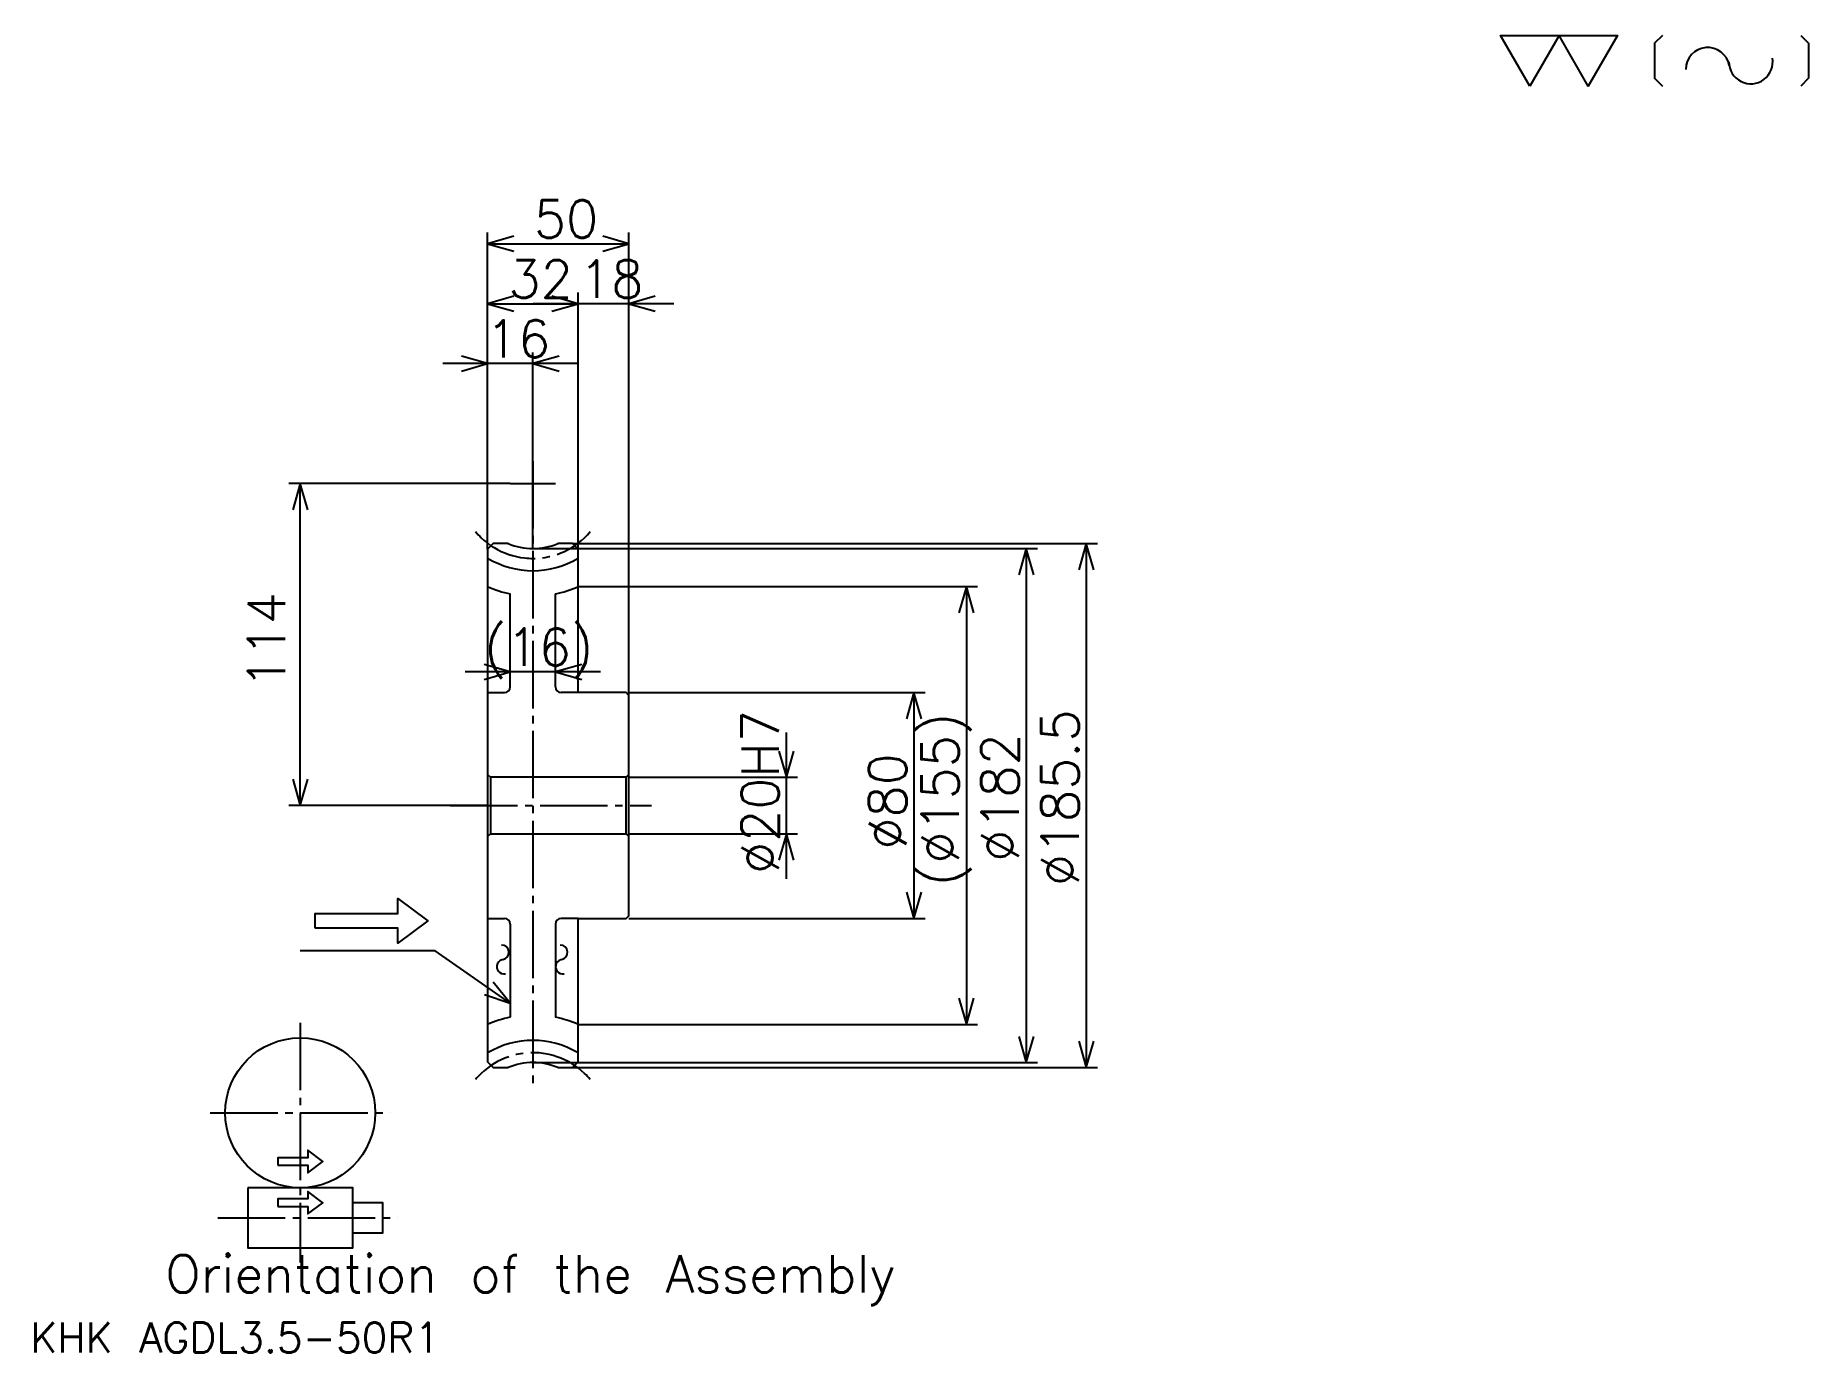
# Model space of a CAD drawing. Extents: x 28 to 656, y 29 to 495.
import ezdxf

# ---------------------------------------------------------------- set-up
doc = ezdxf.new("R2010")
doc.units = 0
doc.linetypes.add('DASHDOT', pattern=[31.836734, 23.877551, -2.653061, 2.653061, -2.653061])
doc.layers.get('0').update_dxf_attribs({"linetype": 'CONTINUOUS'})
doc.layers.add('DASHDOT', color=6, linetype='DASHDOT')
doc.styles.add('KANJI', font='TXT', dxfattribs={"bigfont": 'BIGFONT'})

msp = doc.modelspace()

# ---------------------------------------------------------------- linework, layer by layer
at = {"color": 5}
for p, q in [((188.367355, 315.594391), (188.367355, 425.721954)), ((188.367355, 421.742371), (238.367355, 421.742371)), ((238.367355, 315.594391), (238.367355, 425.721954)), ((220.367355, 315.594391), (220.367355, 404.497437)), ((188.367355, 400.517853), (220.367355, 400.517853)), ((254.285721, 400.517853), (204.44899, 400.517853)), ((188.367355, 315.594391), (188.367355, 383.272949)), ((204.367355, 336.844391), (204.367355, 383.272949)), ((220.285721, 379.293365), (172.44899, 379.293365)), ((196.326538, 336.844391), (118.061234, 336.844391)), ((122.040825, 222.844391), (122.040825, 336.844391)), ((204.367355, 313.844391), (204.367355, 336.844391)), ((188.367355, 313.594391), (188.367355, 315.594391)), ((204.367355, 313.844391), (238.367355, 313.844391)), ((218.367355, 315.594391), (238.367355, 315.594391)), ((220.367355, 313.594391), (220.367355, 315.594391)), ((238.367355, 315.594391), (404.183685, 315.594391)), ((238.367355, 261.844391), (238.367355, 315.594391)), ((238.367355, 313.844391), (382.959198, 313.844391)), ((378.979614, 313.844391), (378.979614, 131.844391)), ((400.204102, 315.594391), (400.204102, 130.094391)), ((220.367355, 300.344391), (238.367355, 300.344391)), ((238.367355, 300.344391), (361.734711, 300.344391)), ((357.755127, 300.344391), (357.755127, 145.344391)), ((228.285721, 270.150513), (180.44899, 270.150513)), ((238.367355, 262.844391), (343.163269, 262.844391)), ((339.183685, 262.844391), (339.183685, 182.844391)), ((294.081635, 196.926025), (294.081635, 248.762756)), ((238.367355, 232.844391), (298.061218, 232.844391)), ((188.367355, 222.844391), (118.061234, 222.844391)), ((238.367355, 212.844391), (298.061218, 212.844391)), ((238.367355, 182.844391), (343.163269, 182.844391)), ((220.367355, 145.344391), (238.367355, 145.344391)), ((238.367355, 145.344391), (361.734711, 145.344391)), ((204.367355, 131.844391), (238.367355, 131.844391)), ((238.367355, 131.844391), (382.959198, 131.844391)), ((218.367355, 130.094391), (238.367355, 130.094391)), ((238.367355, 130.094391), (404.183685, 130.094391))]:
    msp.add_line(p, q, dxfattribs=at)
at = {"color": 4}
for p, q in [((196.367355, 264.844391), (196.367355, 297.805664)), ((212.367355, 264.844391), (212.367355, 297.805664)), ((220.367355, 262.844391), (214.367355, 262.844391)), ((238.367355, 233.844391), (237.367355, 232.844391)), ((188.367355, 211.844391), (189.367355, 212.844391)), ((238.367355, 211.844391), (237.367355, 212.844391)), ((220.367355, 182.844391), (214.367355, 182.844391)), ((196.367355, 180.844391), (196.367355, 147.883118)), ((212.367355, 180.844391), (212.367355, 147.883118))]:
    msp.add_line(p, q, dxfattribs=at)
at = {"color": 7}
for points in [[(557.142883, 477.551025), (546.795959, 495.485718), (588.183716, 495.485718), (577.836792, 477.551025), (567.489807, 495.485718), (557.142883, 477.551025)], [(604.049011, 495.485718), (601.289795, 492.726532), (601.289795, 480.310211), (604.049011, 477.551025)], [(653.024536, 495.485718), (655.783691, 492.726532), (655.783691, 480.310211), (653.024536, 477.551025)]]:
    msp.add_lwpolyline(points, dxfattribs=at)
at = {"color": 5}
for points in [[(197.653076, 424.395416), (188.367355, 421.742371), (197.653076, 419.089294)], [(229.081635, 419.089294), (238.367355, 421.742371), (229.081635, 424.395416)], [(197.653076, 403.170898), (188.367355, 400.517853), (197.653076, 397.864807)], [(211.081635, 397.864807), (220.367355, 400.517853), (211.081635, 403.170898)], [(211.081635, 397.864807), (220.367355, 400.517853), (211.081635, 403.170898)], [(247.653076, 403.170898), (238.367355, 400.517853), (247.653076, 397.864807)], [(179.081635, 376.64032), (188.367355, 379.293365), (179.081635, 381.946411)], [(213.653076, 381.946411), (204.367355, 379.293365), (213.653076, 376.64032)], [(124.693886, 327.558685), (122.040825, 336.844391), (119.387764, 327.558685)], [(381.63266, 304.558685), (378.979614, 313.844391), (376.326538, 304.558685)], [(402.857147, 306.308685), (400.204102, 315.594391), (397.551025, 306.308685)], [(360.408173, 291.058685), (357.755127, 300.344391), (355.102051, 291.058685)], [(187.081635, 267.497437), (196.367355, 270.150513), (187.081635, 272.803589)], [(221.653076, 272.803589), (212.367355, 270.150513), (221.653076, 267.497437)], [(341.836731, 253.558685), (339.183685, 262.844391), (336.53064, 253.558685)], [(291.428589, 242.130096), (294.081635, 232.844391), (296.734711, 242.130096)], [(119.387764, 232.130112), (122.040825, 222.844391), (124.693886, 232.130112)], [(296.734711, 203.558685), (294.081635, 212.844391), (291.428589, 203.558685)], [(127.346947, 179.375), (127.346947, 184.681122), (156.530624, 184.681122), (156.530624, 189.987244), (167.142868, 182.028061), (156.530624, 174.068878), (156.530624, 179.375), (127.346947, 179.375)], [(336.53064, 192.130096), (339.183685, 182.844391), (341.836731, 192.130096)], [(196.367355, 152.844391), (169.795929, 171.415817), (122.040825, 171.415817)], [(187.236496, 155.989334), (196.367355, 152.844391), (190.276215, 160.33847)], [(355.102051, 154.630096), (357.755127, 145.344391), (360.408173, 154.630096)], [(376.326538, 141.130096), (378.979614, 131.844391), (381.63266, 141.130096)], [(397.551025, 139.380096), (400.204102, 130.094391), (402.857147, 139.380096)], [(114.081642, 95.497452), (124.693886, 95.497452), (124.693886, 92.844391), (130, 96.823982), (124.693886, 100.803574), (124.693886, 98.150513), (114.081642, 98.150513), (114.081642, 95.497452)], [(103.469398, 87.538269), (103.469398, 66.313782), (140.612259, 66.313782), (140.612259, 87.538269), (103.469398, 87.538269)], [(114.081642, 80.905609), (124.693886, 80.905609), (124.693886, 78.252548), (130, 82.232147), (124.693886, 86.211731), (124.693886, 83.55867), (114.081642, 83.55867), (114.081642, 80.905609)], [(140.612259, 71.619904), (151.224503, 71.619904), (151.224503, 82.232147), (140.612259, 82.232147)]]:
    msp.add_lwpolyline(points, dxfattribs=at)
at = {"color": 4}
for points in [[(195.567505, 315.594391), (190.367355, 315.594391), (188.367355, 313.594391), (188.367355, 211.844391)], [(213.167206, 130.094391), (218.367355, 130.094391), (220.367355, 132.094391), (220.367355, 182.844391), (237.367355, 182.844391), (238.367355, 183.844391), (238.367355, 261.844391), (237.367355, 262.844391), (220.367355, 262.844391), (220.367355, 313.594391), (218.367355, 315.594391), (213.167206, 315.594391)], [(188.367355, 262.844391), (194.367355, 262.844391)], [(188.367355, 233.844391), (189.367355, 232.844391), (189.367355, 212.844391), (237.367355, 212.844391), (237.367355, 232.844391), (189.367355, 232.844391)], [(188.367355, 211.844391), (188.367355, 132.094391), (190.367355, 130.094391), (195.567505, 130.094391)], [(188.367355, 182.844391), (194.367355, 182.844391)]]:
    msp.add_lwpolyline(points, dxfattribs=at)
at = {"color": 5}
msp.add_circle((122.040825, 114.068878), 26.530612, dxfattribs=at)
at = {"color": 7}
for centre, radius, start, end in [((620.086792, 483.44635), 7.760204, 10, 180), ((635.371399, 486.141418), 7.760204, 180, 10), ((193.304901, 170.88266), 2.586735, 280, 90), ((214.080414, 170.88266), 2.586735, 280, 90), ((194.203278, 165.787781), 2.586735, 90, 280), ((214.97879, 165.787781), 2.586735, 90, 280)]:
    msp.add_arc(centre, radius, start, end, dxfattribs=at)
at = {"color": 4}
for centre, radius, start, end in [((204.367355, 336.844391), 23, 247.505017031, 292.494982969), ((204.367355, 336.844391), 30.875, 238.787161045, 301.212838955), ((204.367355, 336.844391), 39.85, 246.329461515, 258.419015537), ((204.367355, 336.844391), 39.85, 281.580984463, 293.670538485), ((194.367355, 264.844391), 2, 270, 0), ((214.367355, 264.844391), 2, 180, 270), ((214.367355, 264.844391), 2, 180, 270), ((194.367355, 180.844391), 2, 0, 90), ((214.367355, 180.844391), 2, 90, 180), ((214.367355, 180.844391), 2, 90, 180), ((204.367355, 108.844391), 39.85, 101.580984463, 113.670538485), ((204.367355, 108.844391), 39.85, 66.329461515, 78.419015537), ((204.367355, 108.844391), 30.875, 58.787161045, 121.212838955), ((204.367355, 108.844391), 23, 67.505017031, 112.494982969)]:
    msp.add_arc(centre, radius, start, end, dxfattribs=at)
at = {"layer": 'DASHDOT', "color": 7}
for p, q in [((204.367355, 344.803589), (204.367355, 122.135208)), ((196.326538, 336.844391), (212.408173, 336.844391)), ((175.102051, 222.844391), (246.326538, 222.844391)), ((122.040825, 145.905609), (122.040825, 61.00766)), ((90.204086, 114.068878), (153.877563, 114.068878)), ((92.857155, 76.926025), (156.530624, 76.926025))]:
    msp.add_line(p, q, dxfattribs=at)
for centre, start, end in [((204.367355, 336.844391), 220.000004494, 319.999995506), ((204.367355, 108.844391), 40.000004494, 139.999995506)]:
    msp.add_arc(centre, 26.5, start, end, dxfattribs=at)

# ---------------------------------------------------------------- texts
at = {"color": 7, "style": 'KANJI'}
for s, height, p in [('50', 13.265306, (204.744904, 423.864807)), ('32', 13.265306, (195.744904, 402.64032)), ('18', 13.265306, (220.744904, 402.64032)), ('16', 13.265306, (187.744904, 381.415833)), ('(16)', 13.265306, (187.122452, 272.272949)), ('Orientation of the Assembly', 13.265306, (74.285721, 50.395416)), ('KHK AGDL3.5-50R1', 10.612245, (26.530613, 29.183674))]:
    msp.add_text(s, height=height, dxfattribs=at).set_placement(p)
for s, p in [('114', (116.734703, 264.25766)), ('%%c20H7', (291.428589, 198.635208)), ('(%%c155)', (355.102051, 194.323975)), ('%%c185.5', (397.551025, 194.323975)), ('%%c182', (376.326538, 202.946442)), ('%%c80', (336.53064, 207.25766))]:
    msp.add_text(s, height=13.265306, rotation=90, dxfattribs=at).set_placement(p)

doc.saveas('drawing.dxf')
